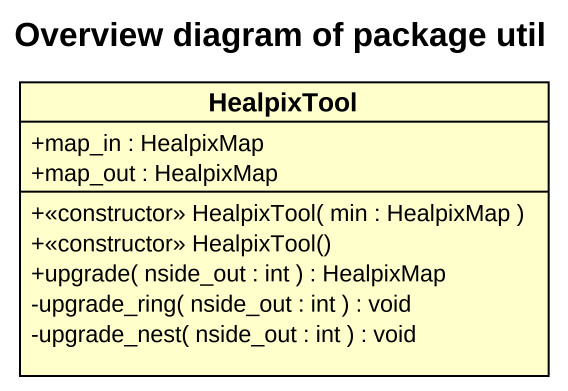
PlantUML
@startuml
title Overview diagram of package util
hide circle
hide empty members
skinparam classAttributeIconSize 0
class HealpixTool {
  +map_in : HealpixMap
  +map_out : HealpixMap
  +<<constructor>> HealpixTool( min : HealpixMap )
  +<<constructor>> HealpixTool()
  +upgrade( nside_out : int ) : HealpixMap
  -upgrade_ring( nside_out : int ) : void
  -upgrade_nest( nside_out : int ) : void
}
@enduml
